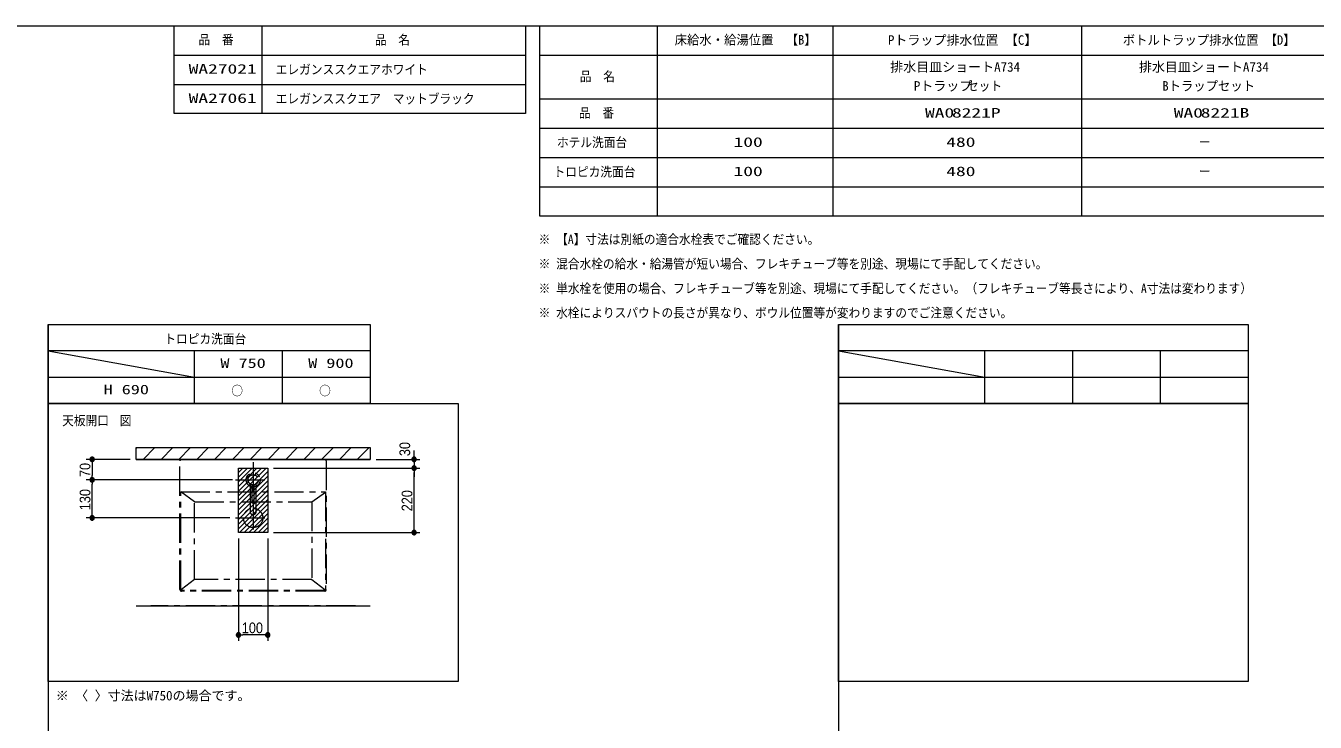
# Model space of a CAD drawing. Units: millimetres, scale not verified. Extents: x -6062 to 6062, y -3045 to 3045.
# Drawn here: x -3094 to 1311, y 391 to 2770 of the extents above; entities that cross this region are included whole.
import ezdxf
from ezdxf.enums import TextEntityAlignment as Align

# ---------------------------------------------------------------- set-up
doc = ezdxf.new("R2010")
doc.units = ezdxf.units.MM
doc.header["$LTSCALE"] = 20
doc.linetypes.add('CHAIN1', pattern=[8, 5, -1, 1, -1])
for name, color, linetype, lineweight in [('0-0_1図面枠', 7, 'Continuous', 9), ('0-1_2寸法-2', 7, 'Continuous', 9), ('0-2_0', 7, 'Continuous', 9), ('0-3_2寸法-1', 7, 'Continuous', 9), ('0-5_3一般', 7, 'Continuous', 9)]:
    doc.layers.add(name, color=color, linetype=linetype, lineweight=lineweight)
doc.styles.add('ＭＳ ゴシック', font='')
doc.styles.add('ＭＳ Ｐゴシック', font='')
doc.styles.get('ＭＳ ゴシック').set_extended_font_data('MS Gothic')
doc.styles.get('ＭＳ Ｐゴシック').set_extended_font_data('MS PGothic')

# ---------------------------------------------------------------- blocks, each defined once
blk = doc.blocks.new('グループ-2')
at = {"layer": '0-0_1図面枠'}
blk.add_lwpolyline([(-80000, 55400), (80000, 55400), (80000, -55400), (-80000, -55400)], close=True, dxfattribs=at)
blk = doc.blocks.new('図面枠')
at = {"layer": '0-0_1図面枠'}
blk.add_blockref('グループ-2', (0, 0), dxfattribs=at)
blk = doc.blocks.new('グループ-4')
at = {"layer": '0-0_1図面枠'}
for p, q in [((17000, 55400), (17000, 42400)), ((29000, 55400), (29000, 42400)), ((46000, 55400), (46000, 42400)), ((63000, 55400), (63000, 42400)), ((9000, 53400), (80000, 53400)), ((9000, 50400), (80000, 50400)), ((9000, 48400), (80000, 48400)), ((9000, 46400), (80000, 46400)), ((9000, 44400), (80000, 44400))]:
    blk.add_line(p, q, dxfattribs=at)
blk.add_lwpolyline([(9000, 55400), (80000, 55400), (80000, 42400), (9000, 42400)], close=True, dxfattribs=at)
blk = doc.blocks.new('グループ-5')
at = {"layer": '0-0_1図面枠'}
for p, q in [((-10000, 55400), (-10000, 49400)), ((-16000, 53400), (8000, 53400)), ((-16000, 51400), (8000, 51400))]:
    blk.add_line(p, q, dxfattribs=at)
blk.add_lwpolyline([(-16000, 55400), (8000, 55400), (8000, 49400), (-16000, 49400)], close=True, dxfattribs=at)
blk = doc.blocks.new('グループ-6')
at = {"layer": '0-0_1図面枠'}
for name in ['グループ-5', 'グループ-4']:
    blk.add_blockref(name, (0, 0), dxfattribs=at)
at = {"layer": '0-0_1図面枠', "style": 'ＭＳ ゴシック'}
for s, width, p in [('品\u3000番', 0.9, (-14333.4, 53930.8)), ('品\u3000名', 0.9, (-2279.6, 53921.3)), ('床給水・給湯位置\u3000【B】', 0.95, (18206.1, 53923.4)), ('ボトルトラップ排水位置 【D】', 0.95, (48822.3, 53906.1)), ('品\u3000名', 0.9, (11720.4, 51421.3)), ('品\u3000番', 0.9, (11666.6, 48930.8)), ('ホテル洗面台', 0.9, (10161, 46917.3)), ('トロピカ洗面台', 0.9, (9928.2, 44905.8))]:
    blk.add_text(s, height=650.9, dxfattribs=dict(at, width=width)).set_placement(p, align=Align.BOTTOM_LEFT)
blk.add_text('Pトラップ排水位置 【C】', height=650.9, dxfattribs=at).set_placement((32777.2, 53906.1), align=Align.BOTTOM_LEFT)
blk = doc.blocks.new('_Dot')
at = {"layer": '0-2_0'}
for p, q in [((-10, 0), (-20, 0)), ((9.78, 2), (-9.78, 2)), ((7.99, 6), (-7.99, 6)), ((9.16, -3.98), (-9.16, -3.98)), ((6, -7.98), (-6, -7.98))]:
    blk.add_line(p, q, dxfattribs=at)
for points in [[(10, 0), (9.92, 1.25), (9.69, 2.49), (9.3, 3.68), (8.76, 4.82), (8.09, 5.88), (7.29, 6.85), (6.37, 7.71), (5.36, 8.44), (4.26, 9.05), (3.09, 9.51), (1.87, 9.82), (0.63, 9.98), (-0.63, 9.98), (-1.87, 9.82), (-3.09, 9.51), (-4.26, 9.05), (-5.36, 8.44), (-6.37, 7.71), (-7.29, 6.85), (-8.09, 5.88), (-8.76, 4.82), (-9.3, 3.68), (-9.69, 2.49), (-9.92, 1.25), (-10, 0), (0, 0)], [(-10, 0), (-9.92, -1.25), (-9.69, -2.49), (-9.3, -3.68), (-8.76, -4.82), (-8.09, -5.88), (-7.29, -6.85), (-6.37, -7.71), (-5.36, -8.44), (-4.26, -9.05), (-3.09, -9.51), (-1.87, -9.82), (-0.63, -9.98), (0.63, -9.98), (1.87, -9.82), (3.09, -9.51), (4.26, -9.05), (5.36, -8.44), (6.37, -7.71), (7.29, -6.85), (8.09, -5.88), (8.76, -4.82), (9.3, -3.68), (9.69, -2.49), (9.92, -1.25), (10, 0), (0, 0)]]:
    blk.add_lwpolyline(points, close=True, dxfattribs=at)

msp = doc.modelspace()

# ---------------------------------------------------------------- linework, layer by layer
at = {"layer": '0-0_1図面枠'}
for p, q in [((-3017.5, 1750), (-3017.5, -2420)), ((-317.5, 1750), (-317.5, -2420)), ((-1917.5, 1660), (-3017.5, 1660)), ((-3017.5, 1660), (-2517.5, 1570)), ((-2517.5, 1480), (-2517.5, 1660)), ((-2217.5, 1480), (-2217.5, 1660)), ((1082.5, 1660), (-317.5, 1660)), ((-317.5, 1660), (182.5, 1570)), ((182.5, 1480), (182.5, 1660)), ((482.5, 1480), (482.5, 1660)), ((782.5, 1480), (782.5, 1660)), ((-3017.5, 1570), (-1917.5, 1570)), ((-317.5, 1570), (1082.5, 1570))]:
    msp.add_line(p, q, dxfattribs=at)
for points in [[(-3017.5, 1750), (-1917.5, 1750), (-1917.5, 1480), (-3017.5, 1480)], [(-317.5, 1750), (1082.5, 1750), (1082.5, 1480), (-317.5, 1480)], [(-3017.5, 1480), (-1617.5, 1480), (-1617.5, 530), (-3017.5, 530)], [(-317.5, 1480), (1082.5, 1480), (1082.5, 530), (-317.5, 530)]]:
    msp.add_lwpolyline(points, close=True, dxfattribs=at)
at = {"layer": '0-1_2寸法-2'}
for p, q in [((-1897.5, 1289), (-1747.5, 1289)), ((-1767.5, 1304.01), (-1767.5, 1319.01)), ((-1767.5, 1289), (-1767.5, 1259)), ((-2247.5, 1259), (-1747.5, 1259)), ((-1767.5, 1243.99), (-1767.5, 1228.99))]:
    msp.add_line(p, q, dxfattribs=at)
at = {"layer": '0-3_2寸法-1'}
for p, q in [((-2737.5, 1289), (-2887.5, 1289)), ((-2867.5, 1273.99), (-2867.5, 1234.01)), ((-2247.5, 1259), (-1747.5, 1259)), ((-1767.5, 1054.01), (-1767.5, 1243.99)), ((-2397.5, 1219), (-2887.5, 1219)), ((-2387.5, 1219), (-2887.5, 1219)), ((-2867.5, 1104.01), (-2867.5, 1203.99)), ((-2397.5, 1089), (-2887.5, 1089)), ((-2367.5, 1019), (-2367.5, 669)), ((-2267.5, 1019), (-2267.5, 669)), ((-2247.5, 1039), (-1747.5, 1039)), ((-2282.51, 689), (-2352.49, 689))]:
    msp.add_line(p, q, dxfattribs=at)
at = {"layer": '0-5_3一般'}
for p, q in [((-2717.5, 1325.52), (-2714.02, 1329)), ((-2693.06, 1289), (-2653.06, 1329)), ((-2632.1, 1289), (-2592.1, 1329)), ((-2571.14, 1289), (-2531.14, 1329)), ((-2510.18, 1289), (-2470.18, 1329)), ((-2449.22, 1289), (-2409.22, 1329)), ((-2388.26, 1289), (-2348.26, 1329)), ((-2327.3, 1289), (-2287.3, 1329)), ((-2266.34, 1289), (-2226.34, 1329)), ((-2205.38, 1289), (-2165.38, 1329)), ((-2144.42, 1289), (-2104.42, 1329)), ((-2083.46, 1289), (-2043.46, 1329)), ((-2022.5, 1289), (-1982.5, 1329)), ((-1961.54, 1289), (-1921.54, 1329)), ((-2717.5, 1289), (-1917.5, 1289)), ((-2367.5, 1244), (-2352.5, 1259)), ((-2367.5, 1228), (-2336.5, 1259)), ((-2367.5, 1212), (-2320.5, 1259)), ((-2367.5, 1196), (-2304.5, 1259)), ((-2367.5, 1180), (-2288.5, 1259)), ((-2367.5, 1164), (-2272.5, 1259)), ((-2367.5, 1148), (-2267.5, 1248)), ((-2367.5, 1132), (-2267.5, 1232)), ((-2367.5, 1116), (-2267.5, 1216)), ((-2367.5, 1100), (-2267.5, 1200)), ((-2367.5, 1084), (-2267.5, 1184)), ((-2367.5, 1068), (-2267.5, 1168)), ((-2367.5, 1052), (-2267.5, 1152)), ((-2364.5, 1039), (-2267.5, 1136)), ((-2348.5, 1039), (-2267.5, 1120)), ((-2332.5, 1039), (-2267.5, 1104)), ((-2316.5, 1039), (-2267.5, 1088)), ((-2300.5, 1039), (-2267.5, 1072)), ((-2284.5, 1039), (-2267.5, 1056)), ((-2268.5, 1039), (-2267.5, 1040)), ((-2717.5, 789), (-1917.5, 789))]:
    msp.add_line(p, q, dxfattribs=at)
at = {"layer": '0-5_3一般', "linetype": 'CHAIN1'}
for p, q in [((-2567.5, 844), (-2567.5, 1284)), ((-2562.5, 1289), (-2072.5, 1289)), ((-2317.5, 1279), (-2317.5, 1159)), ((-2067.5, 1284), (-2067.5, 844)), ((-2377.5, 1219), (-2257.5, 1219)), ((-2517.5, 1144), (-2565, 1177.8)), ((-2565, 844), (-2565, 1177.8)), ((-2317.5, 1149), (-2317.5, 1029)), ((-2117.5, 1144), (-2070, 1177.25)), ((-2377.5, 1089), (-2257.5, 1089)), ((-2517.5, 879), (-2562.5, 844)), ((-2072.5, 841.5), (-2562.5, 841.5)), ((-2072.5, 839), (-2562.5, 839)), ((-2117.5, 879), (-2072.5, 844)), ((-1967.5, 789), (-2667.5, 789))]:
    msp.add_line(p, q, dxfattribs=at)
at = {"layer": '0-5_3一般'}
for points in [[(-2717.5, 1329), (-1917.5, 1329), (-1917.5, 1289), (-2717.5, 1289)], [(-2367.5, 1259), (-2267.5, 1259), (-2267.5, 1039), (-2367.5, 1039)], [(-2367.5, 1259), (-2267.5, 1259), (-2267.5, 1039), (-2367.5, 1039)]]:
    msp.add_lwpolyline(points, close=True, dxfattribs=at)
at = {"layer": '0-5_3一般', "linetype": 'CHAIN1'}
for points in [[(-2327.5, 1204.64), (-2327.5, 1108.15), (-2327.46, 1107.46), (-2327.33, 1106.75), (-2327.11, 1106.04), (-2326.8, 1105.33), (-2326.38, 1104.63), (-2325.87, 1103.95), (-2325.26, 1103.32), (-2324.57, 1102.73), (-2323.8, 1102.2), (-2322.97, 1101.73), (-2322.09, 1101.34), (-2321.18, 1101.02), (-2320.25, 1100.78), (-2319.32, 1100.61), (-2318.4, 1100.52), (-2317.5, 1100.49), (-2316.6, 1100.52), (-2315.68, 1100.61), (-2314.75, 1100.78), (-2313.82, 1101.02), (-2312.91, 1101.34), (-2312.03, 1101.73), (-2311.2, 1102.2), (-2310.43, 1102.73), (-2309.74, 1103.32), (-2309.13, 1103.95), (-2308.62, 1104.63), (-2308.2, 1105.33), (-2307.89, 1106.04), (-2307.67, 1106.75), (-2307.54, 1107.46), (-2307.5, 1108.15), (-2307.5, 1204.64)], [(-2321.5, 1201.96), (-2321.5, 1141), (-2313.5, 1141), (-2313.5, 1201.96)], [(-2565, 1177.8), (-2070, 1177.8), (-2070, 844)]]:
    msp.add_lwpolyline(points, dxfattribs=at)
msp.add_lwpolyline([(-2517.5, 1144), (-2117.5, 1144), (-2117.5, 879), (-2517.5, 879)], close=True, dxfattribs=at)
for centre, radius in [((-2317.5, 1219), 24), ((-2317.5, 1219), 17.5), ((-2317.5, 1089), 33)]:
    msp.add_circle(centre, radius, dxfattribs=at)
for centre, radius, start, end in [((-2562.5, 1284), 5, 90, 180), ((-2072.5, 1284), 5, 0, 90), ((-2562.5, 844), 5, 180, 270), ((-2562.5, 844), 2.5, 180, 270), ((-2072.5, 844), 5, 270, 0), ((-2072.5, 844), 2.5, 270, 0)]:
    msp.add_arc(centre, radius, start, end, dxfattribs=at)

# ---------------------------------------------------------------- block references
at = {"layer": '0-0_1図面枠', "xscale": 0.05, "yscale": 0.05}
for name in ['図面枠', 'グループ-6']:
    msp.add_blockref(name, (-1787.5, 0), dxfattribs=at)
at = {"layer": '0-1_2寸法-2', "xscale": 0.7503418, "yscale": 0.7503418}
for p, rotation in [((-1767.5, 1289), 270), ((-1767.5, 1259), 90)]:
    msp.add_blockref('_Dot', p, dxfattribs=dict(at, rotation=rotation))
at = {"layer": '0-3_2寸法-1', "xscale": 0.7503418, "yscale": 0.7503418}
for p, rotation in [((-2867.5, 1289), 90), ((-2867.5, 1219), 270), ((-1767.5, 1259), 90), ((-2867.5, 1219), 90), ((-2867.5, 1089), 270), ((-1767.5, 1039), 270), ((-2367.5, 689), 180)]:
    msp.add_blockref('_Dot', p, dxfattribs=dict(at, rotation=rotation))
msp.add_blockref('_Dot', (-2267.5, 689), dxfattribs=at)

# ---------------------------------------------------------------- texts
at = {"layer": '0-0_1図面枠', "style": 'ＭＳ ゴシック'}
for s, p in [('排水目皿ショートA734', (-141.03, 2603.34)), ('排水目皿ショートA734', (708.97, 2603.34)), ('Pトラップ', (-60.17, 2538.59)), ('※ 〈 〉寸法はW750の場合です。', (-2992.1, 455.81))]:
    msp.add_text(s, height=32.55, dxfattribs=at).set_placement(p, align=Align.BOTTOM_LEFT)
for s, width, p in [('WA27021', 1.5, (-2537.87, 2596.74)), ('エレガンススクエアホワイト', 0.9, (-2240.21, 2594.82)), ('セット', 0.9, (121.41, 2538.59)), ('Bトラップセット', 0.95, (789.24, 2538.59)), ('WA27061', 1.5, (-2537.87, 2496.74)), ('エレガンススクエア\u3000マットブラック', 0.9, (-2240.21, 2494.9)), ('WA0', 1.5, (-22, 2446.74)), ('8221P', 1.5, (70.21, 2446.74)), ('WA0', 1.5, (827.9, 2446.74)), ('8221B', 1.5, (920.11, 2446.74)), ('100', 1.5, (-676.11, 2346.74)), ('480', 1.5, (50.61, 2346.74)), ('ー', 0.9, (913.77, 2346.83)), ('100', 1.5, (-676.11, 2246.74)), ('480', 1.5, (50.61, 2246.74)), ('ー', 0.9, (913.77, 2246.83)), ('※ 【A】寸法は別紙の適合水栓表でご確認ください。', 0.9, (-1342.1, 2014.66)), ('※ 混合水栓の給水・給湯管が短い場合、フレキチューブ等を別途、現場にて手配してください。', 0.9, (-1342.1, 1930.96)), ('※ 単水栓を使用の場合、フレキチューブ等を別途、現場にて手配してください。（フレキチューブ等長さにより、A寸法は変わります）', 0.9, (-1342.1, 1847.03)), ('※ 水栓によりスパウトの長さが異なり、ボウル位置等が変わりますのでご注意ください。', 0.9, (-1342.1, 1763.71)), ('トロピカ洗面台', 0.9, (-2621.09, 1674.66)), ('W 750', 1.4, (-2429.45, 1591.59)), ('W 900', 1.4, (-2129.45, 1591.59)), ('H 690', 1.4, (-2828.49, 1501.59)), ('○', 0.9, (-2392.09, 1497.53)), ('○', 0.9, (-2092.09, 1497.53)), ('天板開口', 0.9, (-2970, 1395.64)), ('図', 0.9, (-2773.27, 1395.64))]:
    msp.add_text(s, height=32.55, dxfattribs=dict(at, width=width)).set_placement(p, align=Align.BOTTOM_LEFT)
at = {"layer": '0-1_2寸法-2', "style": 'ＭＳ Ｐゴシック', "width": 0.9}
msp.add_text('30', height=36.66, rotation=90, dxfattribs=at).set_placement((-1769.98, 1300.02), align=Align.BOTTOM_LEFT)
at = {"layer": '0-3_2寸法-1', "style": 'ＭＳ Ｐゴシック', "width": 0.9}
for s, p in [('70', (-2862.54, 1228.63)), ('130', (-2862.54, 1115.39)), ('220', (-1762.54, 1111.72))]:
    msp.add_text(s, height=36.66, rotation=90, dxfattribs=at).set_placement(p, align=Align.BOTTOM_LEFT)
msp.add_text('100', height=36.66, dxfattribs=at).set_placement((-2356.11, 684.04), align=Align.BOTTOM_LEFT)

doc.saveas('drawing.dxf')
